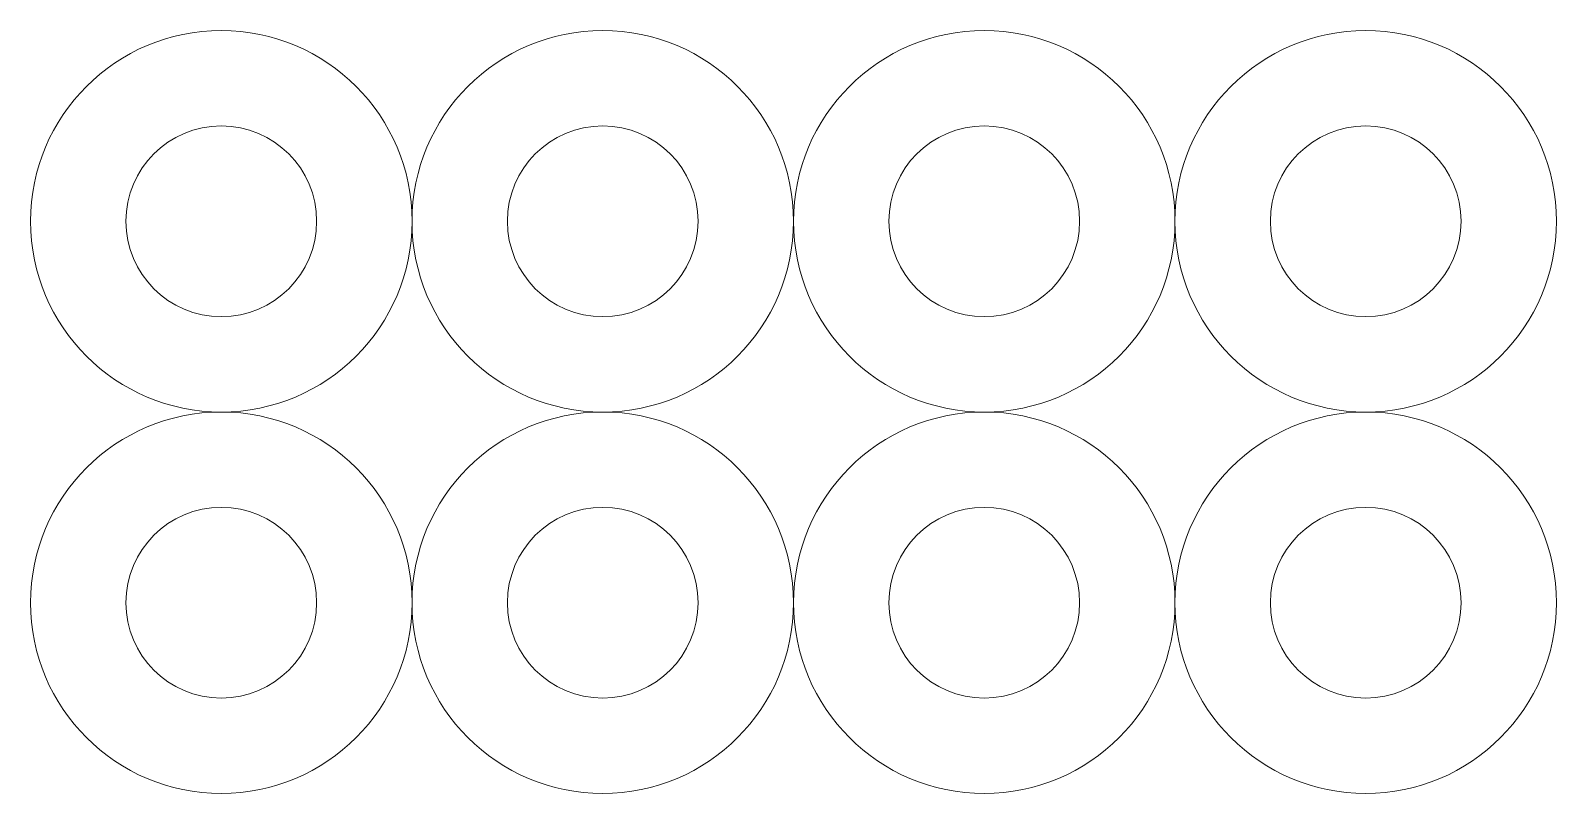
# Model space of a CAD drawing. Header units: millimetres. Extents: x 5 to 45, y 5 to 25.
import ezdxf

# ---------------------------------------------------------------- set-up
doc = ezdxf.new("R2010")
doc.units = ezdxf.units.MM
doc.layers.get('0').update_dxf_attribs({"linetype": 'CONTINUOUS', "lineweight": 0})

msp = doc.modelspace()

# ---------------------------------------------------------------- linework, layer by layer
for centre, radius in [((10, 20), 5), ((20, 20), 5), ((30, 20), 5), ((40, 20), 5), ((10, 20), 2.5), ((20, 20), 2.5), ((30, 20), 2.5), ((40, 20), 2.5), ((10, 10), 5), ((20, 10), 5), ((30, 10), 5), ((40, 10), 5), ((10, 10), 2.5), ((20, 10), 2.5), ((30, 10), 2.5), ((40, 10), 2.5)]:
    msp.add_circle(centre, radius)

doc.saveas('drawing.dxf')
